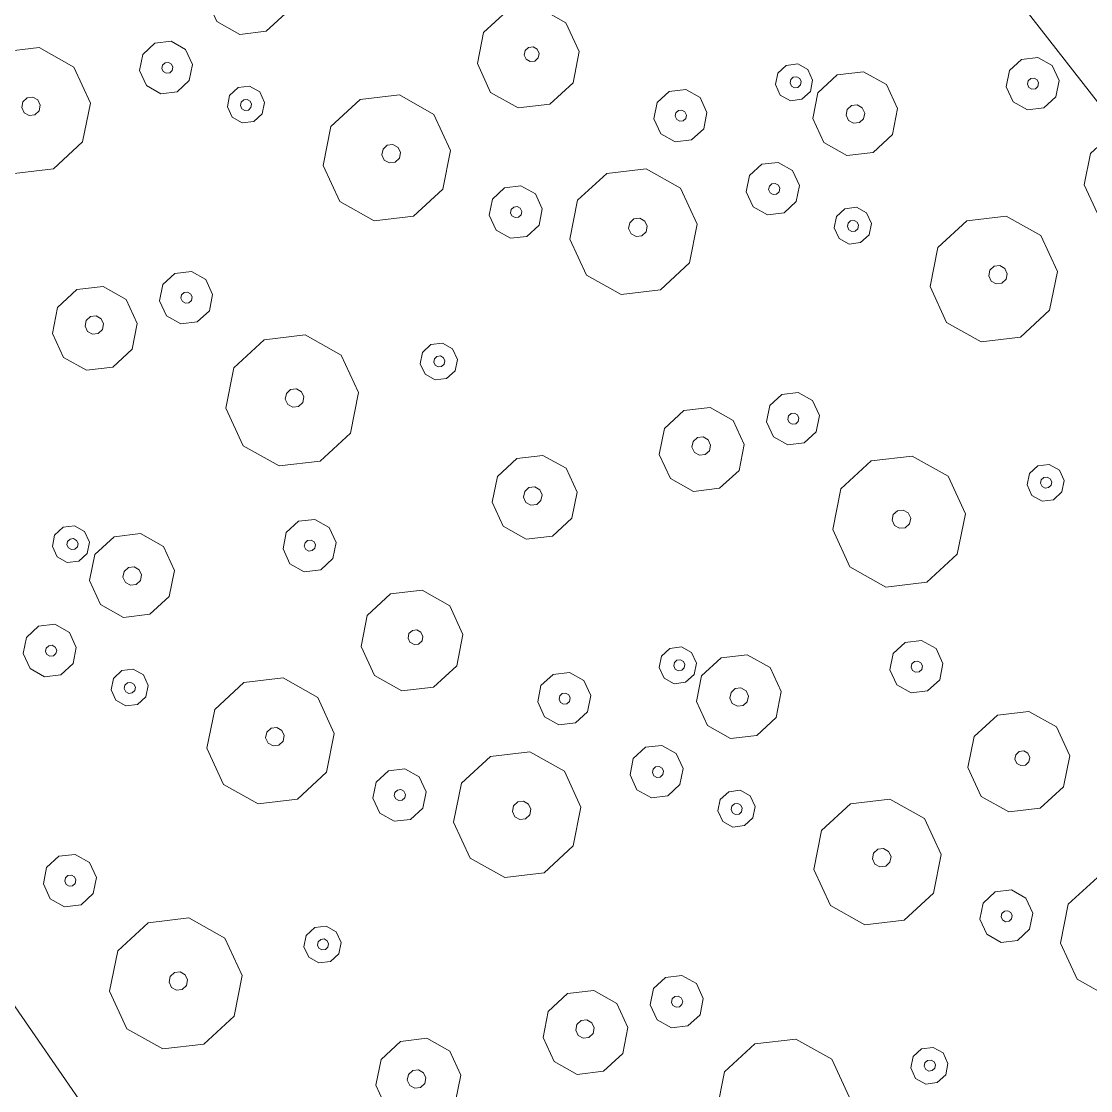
# Model space of a CAD drawing. Header units: metres. Extents: x -2858 to 512, y -1995 to 1252.
# Drawn here: x -931.761 to -928.558, y -883.817 to -880.615 of the extents above; entities that cross this region are included whole.
import ezdxf

# ---------------------------------------------------------------- set-up
doc = ezdxf.new("R2010")
doc.units = ezdxf.units.M
doc.layers.add('Calque commun', color=7, linetype='Continuous')
doc.layers.add('Calque17', color=7, linetype='Continuous')

# ---------------------------------------------------------------- blocks, each defined once
blk = doc.blocks.new('geometrebondepartleger')
at = {"layer": 'Calque17', "color": 1, "linetype": 'Continuous', "lineweight": 9}
blk.add_polyline3d([(125.3707, 36.6528, 79), (126.7254, 44.0992, 79), (125.2346, 35.9078, 79), (126.6129, 43.4526, 79), (128.8778, 56.0285, 79), (130.1727, 63.0986, 79), (132.3901, 75.5687, 79), (133.5351, 81.8153, 79), (135.4191, 92.3058, 79), (136.6745, 99.2914, 79), (138.3695, 108.676, 79), (140.6815, 121.4274, 79), (141.2903, 124.8972, 79)], dxfattribs=at)
blk = doc.blocks.new('pattern')
at = {"layer": 'Calque commun', "color": 54, "linetype": 'Continuous', "lineweight": 9}
for p, q in [((69.7727, 97.3013), (69.7985, 97.1855)), ((69.7985, 97.1855), (69.7513, 97.0766)), ((69.7513, 97.0766), (69.6491, 97.0163)), ((70.2309, 97.0341), (70.2447, 97.0658)), ((70.2447, 97.0658), (70.2745, 97.0834)), ((70.2745, 97.0834), (70.3089, 97.0801)), ((70.3089, 97.0801), (70.3349, 97.0572)), ((70.3349, 97.0572), (70.3424, 97.0234)), ((69.6491, 97.0163), (69.531, 97.0275)), ((70.2384, 97.0003), (70.2309, 97.0341)), ((70.2687, 97.0312), (70.2728, 97.0407)), ((70.2709, 97.0211), (70.2687, 97.0312)), ((70.2728, 97.0407), (70.2817, 97.046)), ((70.2817, 97.046), (70.2921, 97.045)), ((70.2921, 97.045), (70.2999, 97.0382)), ((70.3021, 97.028), (70.298, 97.0185)), ((70.2999, 97.0382), (70.3021, 97.028)), ((70.3424, 97.0234), (70.3286, 96.9917)), ((70.2644, 96.9774), (70.2384, 97.0003)), ((70.2787, 97.0142), (70.2709, 97.0211)), ((70.2891, 97.0132), (70.2787, 97.0142)), ((70.298, 97.0185), (70.2891, 97.0132)), ((70.3286, 96.9917), (70.2988, 96.9741)), ((69.7393, 96.9548), (69.7819, 96.9799)), ((69.7819, 96.9799), (69.8311, 96.9752)), ((69.8311, 96.9752), (69.8681, 96.9425)), ((70.2988, 96.9741), (70.2644, 96.9774)), ((69.7196, 96.9094), (69.7393, 96.9548)), ((69.8681, 96.9425), (69.8789, 96.8942)), ((69.7304, 96.8611), (69.7196, 96.9094)), ((69.7818, 96.9043), (69.7859, 96.9138)), ((69.7841, 96.8941), (69.7818, 96.9043)), ((69.7919, 96.8873), (69.7841, 96.8941)), ((69.7859, 96.9138), (69.7949, 96.9191)), ((69.7949, 96.9191), (69.8052, 96.9181)), ((69.8052, 96.9181), (69.813, 96.9112)), ((69.8153, 96.9011), (69.8111, 96.8916)), ((69.813, 96.9112), (69.8153, 96.9011)), ((69.8789, 96.8942), (69.8592, 96.8489)), ((70.4672, 96.7981), (70.5164, 96.9115)), ((69.8022, 96.8863), (69.7919, 96.8873)), ((69.8111, 96.8916), (69.8022, 96.8863)), ((69.7674, 96.8284), (69.7304, 96.8611)), ((69.8592, 96.8489), (69.8167, 96.8237)), ((69.8167, 96.8237), (69.7674, 96.8284)), ((70.4941, 96.6774), (70.4672, 96.7981)), ((69.3144, 96.7228), (69.3961, 96.771)), ((69.3961, 96.771), (69.4906, 96.762)), ((69.4906, 96.762), (69.5618, 96.6992)), ((69.2766, 96.6357), (69.3144, 96.7228)), ((69.5618, 96.6992), (69.5824, 96.6065)), ((69.7919, 96.6328), (69.8941, 96.6932)), ((69.8941, 96.6932), (70.0122, 96.6819)), ((70.0122, 96.6819), (70.1012, 96.6034)), ((70.5867, 96.5956), (70.4941, 96.6774)), ((69.3983, 96.637), (69.4102, 96.644)), ((69.4102, 96.644), (69.424, 96.6427)), ((69.424, 96.6427), (69.4344, 96.6336)), ((70.8162, 96.6467), (70.7098, 96.5839)), ((69.2972, 96.543), (69.2766, 96.6357)), ((69.3928, 96.6243), (69.3983, 96.637)), ((69.3958, 96.6108), (69.3928, 96.6243)), ((69.4062, 96.6016), (69.3958, 96.6108)), ((69.4319, 96.6074), (69.42, 96.6003)), ((69.4374, 96.6201), (69.4319, 96.6074)), ((69.4344, 96.6336), (69.4374, 96.6201)), ((69.5824, 96.6065), (69.5446, 96.5194)), ((69.7447, 96.524), (69.7919, 96.6328)), ((69.42, 96.6003), (69.4062, 96.6016)), ((70.1012, 96.6034), (70.127, 96.4875)), ((70.7098, 96.5839), (70.5867, 96.5956)), ((69.3684, 96.4802), (69.2972, 96.543)), ((69.5446, 96.5194), (69.4629, 96.4712)), ((69.7705, 96.4081), (69.7447, 96.524)), ((69.89, 96.5098), (69.8969, 96.5256)), ((69.8937, 96.4929), (69.89, 96.5098)), ((69.8969, 96.5256), (69.9118, 96.5344)), ((69.9118, 96.5344), (69.929, 96.5328)), ((69.929, 96.5328), (69.942, 96.5213)), ((69.942, 96.5213), (69.9457, 96.5044)), ((69.4629, 96.4712), (69.3684, 96.4802)), ((69.9067, 96.4814), (69.8937, 96.4929)), ((69.9239, 96.4798), (69.9067, 96.4814)), ((69.9388, 96.4886), (69.9239, 96.4798)), ((69.9457, 96.5044), (69.9388, 96.4886)), ((70.127, 96.4875), (70.0798, 96.3787)), ((70.5888, 96.3899), (70.6313, 96.4151)), ((70.6313, 96.4151), (70.6806, 96.4104)), ((69.8594, 96.3296), (69.7705, 96.4081)), ((70.5691, 96.3446), (70.5888, 96.3899)), ((70.6806, 96.4104), (70.7176, 96.3776)), ((70.0798, 96.3787), (69.9776, 96.3184)), ((70.6354, 96.349), (70.6444, 96.3542)), ((70.6444, 96.3542), (70.6547, 96.3532)), ((70.6547, 96.3532), (70.6625, 96.3464)), ((70.7176, 96.3776), (70.7284, 96.3294)), ((69.9776, 96.3184), (69.8594, 96.3296)), ((70.5798, 96.2963), (70.5691, 96.3446)), ((70.6313, 96.3394), (70.6354, 96.349)), ((70.6336, 96.3293), (70.6313, 96.3394)), ((70.6413, 96.3224), (70.6336, 96.3293)), ((70.6517, 96.3214), (70.6413, 96.3224)), ((70.6606, 96.3267), (70.6517, 96.3214)), ((70.6647, 96.3362), (70.6606, 96.3267)), ((70.6625, 96.3464), (70.6647, 96.3362)), ((70.7284, 96.3294), (70.7087, 96.284)), ((70.8038, 96.2796), (70.8719, 96.3198)), ((70.8719, 96.3198), (70.9507, 96.3123)), ((70.6169, 96.2636), (70.5798, 96.2963)), ((70.9507, 96.3123), (71.01, 96.2599)), ((69.3426, 96.2101), (69.3622, 96.2555)), ((69.3622, 96.2555), (69.4048, 96.2806)), ((69.4048, 96.2806), (69.454, 96.2759)), ((69.454, 96.2759), (69.4911, 96.2432)), ((70.6661, 96.2589), (70.6169, 96.2636)), ((70.7087, 96.284), (70.6661, 96.2589)), ((70.7724, 96.207), (70.8038, 96.2796)), ((71.01, 96.2599), (71.0272, 96.1827)), ((69.4911, 96.2432), (69.5018, 96.1949)), ((69.3533, 96.1618), (69.3426, 96.2101)), ((69.4048, 96.205), (69.4089, 96.2145)), ((69.407, 96.1948), (69.4048, 96.205)), ((69.4148, 96.188), (69.407, 96.1948)), ((69.4089, 96.2145), (69.4178, 96.2198)), ((69.4178, 96.2198), (69.4282, 96.2188)), ((69.4341, 96.1923), (69.4251, 96.187)), ((69.4282, 96.2188), (69.436, 96.2119)), ((69.4382, 96.2018), (69.4341, 96.1923)), ((69.436, 96.2119), (69.4382, 96.2018)), ((69.5018, 96.1949), (69.4822, 96.1496)), ((70.7896, 96.1298), (70.7724, 96.207)), ((70.8653, 96.1896), (70.8722, 96.2055)), ((70.8691, 96.1727), (70.8653, 96.1896)), ((70.8722, 96.2055), (70.8871, 96.2143)), ((70.8871, 96.2143), (70.9044, 96.2126)), ((70.9044, 96.2126), (70.9173, 96.2012)), ((70.9173, 96.2012), (70.9211, 96.1843)), ((68.6977, 96.1289), (68.7115, 96.1606)), ((68.7115, 96.1606), (68.7413, 96.1782)), ((68.7413, 96.1782), (68.7758, 96.1749)), ((68.7758, 96.1749), (68.8017, 96.152)), ((69.3904, 96.1291), (69.3533, 96.1618)), ((69.4251, 96.187), (69.4148, 96.188)), ((70.8821, 96.1613), (70.8691, 96.1727)), ((70.8993, 96.1596), (70.8821, 96.1613)), ((70.9142, 96.1684), (70.8993, 96.1596)), ((70.9211, 96.1843), (70.9142, 96.1684)), ((71.0272, 96.1827), (70.9957, 96.1101)), ((68.7053, 96.0951), (68.6977, 96.1289)), ((68.7355, 96.126), (68.7396, 96.1356)), ((68.7378, 96.1159), (68.7355, 96.126)), ((68.7396, 96.1356), (68.7486, 96.1408)), ((68.7486, 96.1408), (68.7589, 96.1398)), ((68.7589, 96.1398), (68.7667, 96.133)), ((68.7667, 96.133), (68.7689, 96.1228)), ((68.8017, 96.152), (68.8092, 96.1182)), ((69.4396, 96.1244), (69.3904, 96.1291)), ((69.4822, 96.1496), (69.4396, 96.1244)), ((70.0566, 96.1219), (70.0864, 96.1395)), ((70.0864, 96.1395), (70.1208, 96.1362)), ((70.1208, 96.1362), (70.1468, 96.1133)), ((70.8489, 96.0774), (70.7896, 96.1298)), ((68.7312, 96.0722), (68.7053, 96.0951)), ((68.7455, 96.109), (68.7378, 96.1159)), ((68.7559, 96.108), (68.7455, 96.109)), ((68.7648, 96.1133), (68.7559, 96.108)), ((68.7689, 96.1228), (68.7648, 96.1133)), ((68.8092, 96.1182), (68.7955, 96.0865)), ((70.0428, 96.0901), (70.0566, 96.1219)), ((70.0822, 96.0874), (70.0864, 96.0969)), ((70.0864, 96.0969), (70.0953, 96.1022)), ((70.0953, 96.1022), (70.1056, 96.1012)), ((70.1056, 96.1012), (70.1134, 96.0943)), ((70.1134, 96.0943), (70.1157, 96.0842)), ((70.1468, 96.1133), (70.1543, 96.0795)), ((70.9957, 96.1101), (70.9276, 96.0699)), ((68.7656, 96.0689), (68.7312, 96.0722)), ((68.7955, 96.0865), (68.7656, 96.0689)), ((68.9832, 96.0063), (69.0896, 96.0691)), ((69.0896, 96.0691), (69.2127, 96.0574)), ((70.0503, 96.0564), (70.0428, 96.0901)), ((70.0845, 96.0773), (70.0822, 96.0874)), ((70.0923, 96.0704), (70.0845, 96.0773)), ((70.1026, 96.0694), (70.0923, 96.0704)), ((70.1115, 96.0747), (70.1026, 96.0694)), ((70.1157, 96.0842), (70.1115, 96.0747)), ((70.1543, 96.0795), (70.1405, 96.0478)), ((70.9276, 96.0699), (70.8489, 96.0774)), ((69.2127, 96.0574), (69.3054, 95.9756)), ((70.0763, 96.0335), (70.0503, 96.0564)), ((70.1107, 96.0302), (70.0763, 96.0335)), ((70.1405, 96.0478), (70.1107, 96.0302)), ((71.2444, 96.002), (71.3125, 96.0422)), ((68.934, 95.8929), (68.9832, 96.0063)), ((71.2129, 95.9294), (71.2444, 96.002)), ((69.3054, 95.9756), (69.3322, 95.8549)), ((69.7478, 95.9509), (69.8159, 95.9911)), ((69.8159, 95.9911), (69.8947, 95.9836)), ((69.8947, 95.9836), (69.954, 95.9312)), ((69.7164, 95.8783), (69.7478, 95.9509)), ((71.3202, 95.9294), (71.3351, 95.9382)), ((71.3351, 95.9382), (71.3524, 95.9366)), ((71.3524, 95.9366), (71.3653, 95.9251)), ((69.1021, 95.893), (69.117, 95.9018)), ((69.117, 95.9018), (69.1343, 95.9002)), ((69.954, 95.9312), (69.9712, 95.854)), ((70.1156, 95.8852), (70.1581, 95.9103)), ((70.1581, 95.9103), (70.2073, 95.9057)), ((70.2073, 95.9057), (70.2444, 95.8729)), ((71.2301, 95.8522), (71.2129, 95.9294)), ((71.3134, 95.9136), (71.3202, 95.9294)), ((71.3171, 95.8967), (71.3134, 95.9136)), ((71.3691, 95.9082), (71.3622, 95.8924)), ((71.3653, 95.9251), (71.3691, 95.9082)), ((71.4678, 95.9051), (71.4363, 95.8325)), ((68.9609, 95.7722), (68.934, 95.8929)), ((69.0952, 95.8771), (69.1021, 95.893)), ((69.099, 95.8603), (69.0952, 95.8771)), ((69.1343, 95.9002), (69.1472, 95.8887)), ((69.151, 95.8718), (69.1441, 95.856)), ((69.1472, 95.8887), (69.151, 95.8718)), ((69.7336, 95.8011), (69.7164, 95.8783)), ((69.8166, 95.8706), (69.8235, 95.8865)), ((69.8204, 95.8537), (69.8166, 95.8706)), ((69.8235, 95.8865), (69.8384, 95.8953)), ((69.8384, 95.8953), (69.8556, 95.8936)), ((69.8556, 95.8936), (69.8686, 95.8822)), ((69.8686, 95.8822), (69.8723, 95.8653)), ((70.0959, 95.8399), (70.1156, 95.8852)), ((70.2444, 95.8729), (70.2552, 95.8247)), ((71.3301, 95.8852), (71.3171, 95.8967)), ((71.3473, 95.8836), (71.3301, 95.8852)), ((71.3622, 95.8924), (71.3473, 95.8836)), ((69.112, 95.8488), (69.099, 95.8603)), ((69.1292, 95.8472), (69.112, 95.8488)), ((69.1441, 95.856), (69.1292, 95.8472)), ((69.3322, 95.8549), (69.2831, 95.7415)), ((69.8333, 95.8422), (69.8204, 95.8537)), ((69.8506, 95.8406), (69.8333, 95.8422)), ((69.8655, 95.8494), (69.8506, 95.8406)), ((69.8723, 95.8653), (69.8655, 95.8494)), ((69.9712, 95.854), (69.9397, 95.7814)), ((70.1066, 95.7916), (70.0959, 95.8399)), ((70.1568, 95.8377), (70.1609, 95.8472)), ((70.159, 95.8275), (70.1568, 95.8377)), ((70.1609, 95.8472), (70.1699, 95.8525)), ((70.1699, 95.8525), (70.1802, 95.8515)), ((70.1802, 95.8515), (70.188, 95.8446)), ((70.188, 95.8446), (70.1902, 95.8345)), ((71.2894, 95.7998), (71.2301, 95.8522)), ((70.1668, 95.8206), (70.159, 95.8275)), ((70.1772, 95.8197), (70.1668, 95.8206)), ((70.1861, 95.8249), (70.1772, 95.8197)), ((70.1902, 95.8345), (70.1861, 95.8249)), ((70.2552, 95.8247), (70.2355, 95.7793)), ((71.4363, 95.8325), (71.3682, 95.7923)), ((68.2587, 95.7276), (68.3609, 95.788)), ((68.3609, 95.788), (68.479, 95.7767)), ((68.479, 95.7767), (68.568, 95.6982)), ((69.7929, 95.7487), (69.7336, 95.8011)), ((69.9397, 95.7814), (69.8716, 95.7412)), ((70.1437, 95.7589), (70.1066, 95.7916)), ((70.2355, 95.7793), (70.1929, 95.7542)), ((70.4059, 95.7344), (70.5081, 95.7947)), ((70.5081, 95.7947), (70.6263, 95.7835)), ((70.6263, 95.7835), (70.7152, 95.705)), ((71.3682, 95.7923), (71.2894, 95.7998)), ((69.0536, 95.6904), (68.9609, 95.7722)), ((69.2831, 95.7415), (69.1766, 95.6787)), ((69.8716, 95.7412), (69.7929, 95.7487)), ((70.1929, 95.7542), (70.1437, 95.7589)), ((68.2115, 95.6188), (68.2587, 95.7276)), ((69.8542, 95.7044), (69.884, 95.722)), ((69.884, 95.722), (69.9184, 95.7187)), ((69.9184, 95.7187), (69.9444, 95.6958)), ((70.3587, 95.6255), (70.4059, 95.7344)), ((68.0492, 95.7013), (68.0115, 95.6143)), ((68.568, 95.6982), (68.5938, 95.5824)), ((69.1766, 95.6787), (69.0536, 95.6904)), ((69.8404, 95.6726), (69.8542, 95.7044)), ((69.876, 95.6722), (69.8802, 95.6818)), ((69.8802, 95.6818), (69.8891, 95.687)), ((69.8891, 95.687), (69.8994, 95.6861)), ((69.8994, 95.6861), (69.9072, 95.6792)), ((69.9072, 95.6792), (69.9095, 95.6691)), ((69.9444, 95.6958), (69.9519, 95.662)), ((70.7152, 95.705), (70.741, 95.5891)), ((69.8479, 95.6388), (69.8404, 95.6726)), ((69.8783, 95.6621), (69.876, 95.6722)), ((69.8861, 95.6552), (69.8783, 95.6621)), ((69.8964, 95.6543), (69.8861, 95.6552)), ((69.9054, 95.6595), (69.8964, 95.6543)), ((69.9095, 95.6691), (69.9054, 95.6595)), ((69.9519, 95.662), (69.9381, 95.6302)), ((68.0115, 95.6143), (67.9297, 95.566)), ((68.2373, 95.5029), (68.2115, 95.6188)), ((68.3568, 95.6046), (68.3637, 95.6204)), ((68.3637, 95.6204), (68.3786, 95.6292)), ((68.3786, 95.6292), (68.3958, 95.6276)), ((68.3958, 95.6276), (68.4088, 95.6161)), ((68.4088, 95.6161), (68.4125, 95.5992)), ((69.8739, 95.6159), (69.8479, 95.6388)), ((69.9083, 95.6126), (69.8739, 95.6159)), ((69.9381, 95.6302), (69.9083, 95.6126)), ((70.3845, 95.5097), (70.3587, 95.6255)), ((70.504, 95.6113), (70.5109, 95.6272)), ((70.5109, 95.6272), (70.5258, 95.636)), ((70.5258, 95.636), (70.543, 95.6344)), ((70.543, 95.6344), (70.556, 95.6229)), ((70.556, 95.6229), (70.5598, 95.606)), ((68.3606, 95.5877), (68.3568, 95.6046)), ((68.3735, 95.5762), (68.3606, 95.5877)), ((68.4057, 95.5834), (68.3908, 95.5746)), ((68.4125, 95.5992), (68.4057, 95.5834)), ((68.5938, 95.5824), (68.5466, 95.4735)), ((70.5078, 95.5944), (70.504, 95.6113)), ((70.5207, 95.583), (70.5078, 95.5944)), ((70.538, 95.5814), (70.5207, 95.583)), ((70.5529, 95.5901), (70.538, 95.5814)), ((70.5598, 95.606), (70.5529, 95.5901)), ((70.741, 95.5891), (70.6938, 95.4803)), ((67.9297, 95.566), (67.8352, 95.575)), ((68.3908, 95.5746), (68.3735, 95.5762)), ((70.1375, 95.5334), (70.1801, 95.5585)), ((70.1801, 95.5585), (70.2293, 95.5538)), ((70.2293, 95.5538), (70.2663, 95.5211)), ((70.1178, 95.488), (70.1375, 95.5334)), ((70.2663, 95.5211), (70.2771, 95.4728)), ((68.3263, 95.4244), (68.2373, 95.5029)), ((69.0359, 95.4394), (69.0556, 95.4847)), ((69.0556, 95.4847), (69.0982, 95.5099)), ((69.0982, 95.5099), (69.1474, 95.5052)), ((69.1474, 95.5052), (69.1845, 95.4724)), ((70.1286, 95.4397), (70.1178, 95.488)), ((70.18, 95.4829), (70.1841, 95.4924)), ((70.1841, 95.4924), (70.1931, 95.4977)), ((70.1931, 95.4977), (70.2034, 95.4967)), ((70.2034, 95.4967), (70.2112, 95.4898)), ((70.2112, 95.4898), (70.2135, 95.4797)), ((70.4735, 95.4312), (70.3845, 95.5097)), ((71.1872, 95.4695), (71.217, 95.4871)), ((71.217, 95.4871), (71.2514, 95.4838)), ((68.5466, 95.4735), (68.4444, 95.4132)), ((69.1845, 95.4724), (69.1952, 95.4242)), ((70.1823, 95.4727), (70.18, 95.4829)), ((70.19, 95.4659), (70.1823, 95.4727)), ((70.2004, 95.4649), (70.19, 95.4659)), ((70.2093, 95.4702), (70.2004, 95.4649)), ((70.2135, 95.4797), (70.2093, 95.4702)), ((70.2771, 95.4728), (70.2574, 95.4275)), ((70.6938, 95.4803), (70.5916, 95.4199)), ((71.1734, 95.4377), (71.1872, 95.4695)), ((71.2514, 95.4838), (71.2774, 95.4609)), ((71.2774, 95.4609), (71.2849, 95.4271)), ((68.4444, 95.4132), (68.3263, 95.4244)), ((69.0467, 95.3911), (69.0359, 95.4394)), ((69.0981, 95.4342), (69.1022, 95.4438)), ((69.1004, 95.4241), (69.0981, 95.4342)), ((69.1082, 95.4172), (69.1004, 95.4241)), ((69.1022, 95.4438), (69.1112, 95.449)), ((69.1112, 95.449), (69.1215, 95.4481)), ((69.1274, 95.4215), (69.1185, 95.4162)), ((69.1215, 95.4481), (69.1293, 95.4412)), ((69.1316, 95.431), (69.1274, 95.4215)), ((69.1293, 95.4412), (69.1316, 95.431)), ((69.1952, 95.4242), (69.1755, 95.3788)), ((70.1656, 95.407), (70.1286, 95.4397)), ((70.2574, 95.4275), (70.2148, 95.4023)), ((70.5916, 95.4199), (70.4735, 95.4312)), ((71.1809, 95.4039), (71.1734, 95.4377)), ((71.2112, 95.4349), (71.2153, 95.4444)), ((71.2134, 95.4247), (71.2112, 95.4349)), ((71.2212, 95.4179), (71.2134, 95.4247)), ((71.2153, 95.4444), (71.2242, 95.4497)), ((71.2242, 95.4497), (71.2346, 95.4487)), ((71.2405, 95.4221), (71.2316, 95.4169)), ((71.2346, 95.4487), (71.2424, 95.4418)), ((71.2446, 95.4317), (71.2405, 95.4221)), ((71.2424, 95.4418), (71.2446, 95.4317)), ((71.2849, 95.4271), (71.2711, 95.3953)), ((69.0837, 95.3584), (69.0467, 95.3911)), ((69.1185, 95.4162), (69.1082, 95.4172)), ((69.2706, 95.3744), (69.3388, 95.4146)), ((69.3388, 95.4146), (69.4175, 95.4071)), ((69.4175, 95.4071), (69.4768, 95.3547)), ((70.2148, 95.4023), (70.1656, 95.407)), ((71.2069, 95.381), (71.1809, 95.4039)), ((71.2316, 95.4169), (71.2212, 95.4179)), ((71.2711, 95.3953), (71.2413, 95.3777)), ((67.8291, 95.3503), (67.8716, 95.3754)), ((67.8716, 95.3754), (67.9209, 95.3707)), ((67.9209, 95.3707), (67.9579, 95.338)), ((69.133, 95.3537), (69.0837, 95.3584)), ((69.1755, 95.3788), (69.133, 95.3537)), ((69.2392, 95.3018), (69.2706, 95.3744)), ((70.6621, 95.313), (70.6818, 95.3584)), ((70.6818, 95.3584), (70.7244, 95.3835)), ((70.7244, 95.3835), (70.7736, 95.3788)), ((70.7736, 95.3788), (70.8107, 95.3461)), ((71.2413, 95.3777), (71.2069, 95.381)), ((71.4589, 95.3151), (71.5653, 95.378)), ((71.5653, 95.378), (71.6884, 95.3662)), ((71.6884, 95.3662), (71.781, 95.2844)), ((67.8094, 95.3049), (67.8291, 95.3503)), ((67.9579, 95.338), (67.9687, 95.2897)), ((69.4768, 95.3547), (69.494, 95.2775)), ((70.8107, 95.3461), (70.8214, 95.2979)), ((67.8201, 95.2567), (67.8094, 95.3049)), ((67.8716, 95.2998), (67.8757, 95.3093)), ((67.8738, 95.2896), (67.8716, 95.2998)), ((67.8757, 95.3093), (67.8847, 95.3146)), ((67.8847, 95.3146), (67.895, 95.3136)), ((67.895, 95.3136), (67.9028, 95.3067)), ((67.905, 95.2966), (67.9009, 95.2871)), ((67.9028, 95.3067), (67.905, 95.2966)), ((69.2564, 95.2246), (69.2392, 95.3018)), ((69.3322, 95.2844), (69.3391, 95.3003)), ((69.3391, 95.3003), (69.354, 95.3091)), ((69.354, 95.3091), (69.3712, 95.3074)), ((69.3712, 95.3074), (69.3842, 95.296)), ((69.3842, 95.296), (69.3879, 95.2791)), ((70.6729, 95.2648), (70.6621, 95.313)), ((70.7243, 95.3079), (70.7284, 95.3174)), ((70.7266, 95.2978), (70.7243, 95.3079)), ((70.7344, 95.2909), (70.7266, 95.2978)), ((70.7284, 95.3174), (70.7374, 95.3227)), ((70.7374, 95.3227), (70.7477, 95.3217)), ((70.7536, 95.2952), (70.7447, 95.2899)), ((70.7477, 95.3217), (70.7555, 95.3149)), ((70.7578, 95.3047), (70.7536, 95.2952)), ((70.7555, 95.3149), (70.7578, 95.3047)), ((70.8214, 95.2979), (70.8017, 95.2525)), ((71.4097, 95.2017), (71.4589, 95.3151)), ((67.8816, 95.2828), (67.8738, 95.2896)), ((67.892, 95.2818), (67.8816, 95.2828)), ((67.9009, 95.2871), (67.892, 95.2818)), ((67.9687, 95.2897), (67.949, 95.2444)), ((69.3359, 95.2675), (69.3322, 95.2844)), ((69.3489, 95.2561), (69.3359, 95.2675)), ((69.381, 95.2632), (69.3661, 95.2544)), ((69.3879, 95.2791), (69.381, 95.2632)), ((69.494, 95.2775), (69.4626, 95.2049)), ((70.7099, 95.2321), (70.6729, 95.2648)), ((70.7447, 95.2899), (70.7344, 95.2909)), ((71.781, 95.2844), (71.8079, 95.1638)), ((67.8572, 95.2239), (67.8201, 95.2567)), ((67.949, 95.2444), (67.9064, 95.2192)), ((68.5234, 95.2167), (68.5532, 95.2343)), ((68.5532, 95.2343), (68.5876, 95.231)), ((68.5876, 95.231), (68.6136, 95.2081)), ((69.3661, 95.2544), (69.3489, 95.2561)), ((70.7592, 95.2274), (70.7099, 95.2321)), ((70.8017, 95.2525), (70.7592, 95.2274)), ((67.9064, 95.2192), (67.8572, 95.2239)), ((68.5096, 95.185), (68.5234, 95.2167)), ((68.5532, 95.1917), (68.5621, 95.197)), ((68.5621, 95.197), (68.5725, 95.196)), ((68.6136, 95.2081), (68.6211, 95.1743)), ((69.3157, 95.1722), (69.2564, 95.2246)), ((69.4626, 95.2049), (69.3944, 95.1647)), ((71.4366, 95.0811), (71.4097, 95.2017)), ((71.5709, 95.186), (71.5778, 95.2019)), ((71.5778, 95.2019), (71.5927, 95.2107)), ((71.5927, 95.2107), (71.6099, 95.209)), ((71.6099, 95.209), (71.6229, 95.1976)), ((71.6229, 95.1976), (71.6267, 95.1807)), ((68.5171, 95.1512), (68.5096, 95.185)), ((68.5491, 95.1822), (68.5532, 95.1917)), ((68.5513, 95.1721), (68.5491, 95.1822)), ((68.5591, 95.1652), (68.5513, 95.1721)), ((68.5694, 95.1642), (68.5591, 95.1652)), ((68.5784, 95.1695), (68.5694, 95.1642)), ((68.5725, 95.196), (68.5802, 95.1891)), ((68.5825, 95.179), (68.5784, 95.1695)), ((68.5802, 95.1891), (68.5825, 95.179)), ((68.6211, 95.1743), (68.6073, 95.1426)), ((69.3944, 95.1647), (69.3157, 95.1722)), ((70.2569, 95.1264), (70.3386, 95.1747)), ((70.3386, 95.1747), (70.4331, 95.1657)), ((70.4331, 95.1657), (70.5043, 95.1028)), ((71.5747, 95.1691), (71.5709, 95.186)), ((71.5877, 95.1576), (71.5747, 95.1691)), ((71.6198, 95.1648), (71.6049, 95.156)), ((71.6267, 95.1807), (71.6198, 95.1648)), ((68.5431, 95.1283), (68.5171, 95.1512)), ((68.6073, 95.1426), (68.5775, 95.125)), ((69.7112, 95.0968), (69.7793, 95.137)), ((69.7793, 95.137), (69.8581, 95.1295)), ((71.6049, 95.156), (71.5877, 95.1576)), ((71.8079, 95.1638), (71.7587, 95.0504)), ((68.5775, 95.125), (68.5431, 95.1283)), ((69.8581, 95.1295), (69.9174, 95.0771)), ((70.2191, 95.0393), (70.2569, 95.1264)), ((70.5043, 95.1028), (70.5249, 95.0102)), ((68.2147, 95.0457), (68.2828, 95.0859)), ((68.2828, 95.0859), (68.3615, 95.0784)), ((68.3615, 95.0784), (68.4208, 95.026)), ((69.6798, 95.0242), (69.7112, 95.0968)), ((69.9174, 95.0771), (69.9346, 94.9999)), ((70.7344, 95.0365), (70.8366, 95.0968)), ((70.8366, 95.0968), (70.9547, 95.0855)), ((70.9547, 95.0855), (71.0437, 95.007)), ((71.5292, 94.9993), (71.4366, 95.0811)), ((68.1832, 94.9731), (68.2147, 95.0457)), ((70.2397, 94.9467), (70.2191, 95.0393)), ((70.3353, 95.0279), (70.3408, 95.0406)), ((70.3408, 95.0406), (70.3527, 95.0477)), ((70.3527, 95.0477), (70.3665, 95.0464)), ((70.3665, 95.0464), (70.3769, 95.0372)), ((70.3769, 95.0372), (70.3799, 95.0237)), ((70.6872, 94.9276), (70.7344, 95.0365)), ((71.7587, 95.0504), (71.6523, 94.9875)), ((68.4208, 95.026), (68.438, 94.9488)), ((68.5824, 94.98), (68.6249, 95.0052)), ((68.6249, 95.0052), (68.6742, 95.0005)), ((69.697, 94.947), (69.6798, 95.0242)), ((69.7802, 95.0084), (69.7871, 95.0242)), ((69.7839, 94.9915), (69.7802, 95.0084)), ((69.7871, 95.0242), (69.802, 95.033)), ((69.802, 95.033), (69.8192, 95.0314)), ((69.8192, 95.0314), (69.8322, 95.0199)), ((69.8322, 95.0199), (69.8359, 95.003)), ((70.3383, 95.0144), (70.3353, 95.0279)), ((70.3487, 95.0053), (70.3383, 95.0144)), ((70.3625, 95.004), (70.3487, 95.0053)), ((70.3744, 95.011), (70.3625, 95.004)), ((70.3799, 95.0237), (70.3744, 95.011)), ((70.5249, 95.0102), (70.4871, 94.9231)), ((71.0437, 95.007), (71.0695, 94.8912)), ((68.2004, 94.8959), (68.1832, 94.9731)), ((68.2834, 94.9654), (68.2903, 94.9813)), ((68.2903, 94.9813), (68.3052, 94.9901)), ((68.3052, 94.9901), (68.3224, 94.9884)), ((68.3224, 94.9884), (68.3354, 94.977)), ((68.3354, 94.977), (68.3392, 94.9601)), ((68.5627, 94.9347), (68.5824, 94.98)), ((68.6742, 95.0005), (68.7112, 94.9677)), ((69.7969, 94.98), (69.7839, 94.9915)), ((69.8141, 94.9784), (69.7969, 94.98)), ((69.829, 94.9872), (69.8141, 94.9784)), ((69.8359, 95.003), (69.829, 94.9872)), ((69.9346, 94.9999), (69.9031, 94.9274)), ((71.6523, 94.9875), (71.5292, 94.9993)), ((68.2872, 94.9485), (68.2834, 94.9654)), ((68.3001, 94.937), (68.2872, 94.9485)), ((68.3323, 94.9442), (68.3174, 94.9354)), ((68.3392, 94.9601), (68.3323, 94.9442)), ((68.438, 94.9488), (68.4066, 94.8762)), ((68.6236, 94.9325), (68.6277, 94.942)), ((68.6277, 94.942), (68.6367, 94.9473)), ((68.6367, 94.9473), (68.647, 94.9463)), ((68.647, 94.9463), (68.6548, 94.9394)), ((68.7112, 94.9677), (68.722, 94.9195)), ((69.7563, 94.8946), (69.697, 94.947)), ((70.3109, 94.8838), (70.2397, 94.9467)), ((68.3174, 94.9354), (68.3001, 94.937)), ((68.5735, 94.8864), (68.5627, 94.9347)), ((68.6259, 94.9223), (68.6236, 94.9325)), ((68.6337, 94.9155), (68.6259, 94.9223)), ((68.644, 94.9145), (68.6337, 94.9155)), ((68.6529, 94.9197), (68.644, 94.9145)), ((68.6571, 94.9293), (68.6529, 94.9197)), ((68.6548, 94.9394), (68.6571, 94.9293)), ((68.722, 94.9195), (68.7023, 94.8741)), ((69.9031, 94.9274), (69.835, 94.8871)), ((70.4871, 94.9231), (70.4054, 94.8748)), ((70.713, 94.8118), (70.6872, 94.9276)), ((70.8325, 94.9134), (70.8394, 94.9293)), ((70.8362, 94.8965), (70.8325, 94.9134)), ((70.8394, 94.9293), (70.8543, 94.9381)), ((70.8543, 94.9381), (70.8715, 94.9364)), ((70.8715, 94.9364), (70.8845, 94.925)), ((70.8882, 94.9081), (70.8813, 94.8922)), ((70.8845, 94.925), (70.8882, 94.9081)), ((68.2597, 94.8435), (68.2004, 94.8959)), ((68.4066, 94.8762), (68.3384, 94.836)), ((68.6105, 94.8537), (68.5735, 94.8864)), ((68.8728, 94.8292), (68.9749, 94.8895)), ((68.9749, 94.8895), (69.0931, 94.8783)), ((69.0931, 94.8783), (69.182, 94.7998)), ((69.835, 94.8871), (69.7563, 94.8946)), ((70.4054, 94.8748), (70.3109, 94.8838)), ((70.8492, 94.8851), (70.8362, 94.8965)), ((70.8664, 94.8834), (70.8492, 94.8851)), ((70.8813, 94.8922), (70.8664, 94.8834)), ((71.0695, 94.8912), (71.0222, 94.7823)), ((68.6597, 94.849), (68.6105, 94.8537)), ((68.7023, 94.8741), (68.6597, 94.849)), ((68.3384, 94.836), (68.2597, 94.8435)), ((68.321, 94.7992), (68.3508, 94.8168)), ((68.3508, 94.8168), (68.3852, 94.8135)), ((68.3852, 94.8135), (68.4112, 94.7906)), ((68.8256, 94.7204), (68.8728, 94.8292)), ((71.5313, 94.7936), (71.5738, 94.8187)), ((71.5738, 94.8187), (71.6231, 94.814)), ((71.6231, 94.814), (71.6601, 94.7813)), ((68.3072, 94.7674), (68.321, 94.7992)), ((68.347, 94.7766), (68.3559, 94.7819)), ((68.3559, 94.7819), (68.3663, 94.7809)), ((68.3663, 94.7809), (68.3741, 94.774)), ((68.4112, 94.7906), (68.4187, 94.7568)), ((69.182, 94.7998), (69.2078, 94.6839)), ((70.8019, 94.7332), (70.713, 94.8118)), ((71.0222, 94.7823), (70.9201, 94.722)), ((71.5116, 94.7482), (71.5313, 94.7936)), ((71.6601, 94.7813), (71.6709, 94.733)), ((68.3147, 94.7336), (68.3072, 94.7674)), ((68.3429, 94.7671), (68.347, 94.7766)), ((68.3451, 94.7569), (68.3429, 94.7671)), ((68.3529, 94.75), (68.3451, 94.7569)), ((68.3632, 94.7491), (68.3529, 94.75)), ((68.3722, 94.7543), (68.3632, 94.7491)), ((68.3763, 94.7639), (68.3722, 94.7543)), ((68.3741, 94.774), (68.3763, 94.7639)), ((68.4187, 94.7568), (68.4049, 94.725)), ((71.5223, 94.6999), (71.5116, 94.7482)), ((71.5738, 94.7431), (71.5779, 94.7526)), ((71.5779, 94.7526), (71.5869, 94.7579)), ((71.5869, 94.7579), (71.5972, 94.7569)), ((71.5972, 94.7569), (71.605, 94.75)), ((71.605, 94.75), (71.6072, 94.7399)), ((68.3407, 94.7107), (68.3147, 94.7336)), ((68.4049, 94.725), (68.3751, 94.7075)), ((68.8514, 94.6045), (68.8256, 94.7204)), ((68.9708, 94.7061), (68.9777, 94.722)), ((68.9777, 94.722), (68.9926, 94.7308)), ((68.9926, 94.7308), (69.0099, 94.7292)), ((69.0099, 94.7292), (69.0228, 94.7177)), ((69.0228, 94.7177), (69.0266, 94.7008)), ((70.9201, 94.722), (70.8019, 94.7332)), ((71.576, 94.7329), (71.5738, 94.7431)), ((71.5838, 94.7261), (71.576, 94.7329)), ((71.5942, 94.7251), (71.5838, 94.7261)), ((71.6031, 94.7304), (71.5942, 94.7251)), ((71.6072, 94.7399), (71.6031, 94.7304)), ((71.6709, 94.733), (71.6512, 94.6877)), ((68.3751, 94.7075), (68.3407, 94.7107)), ((68.9746, 94.6893), (68.9708, 94.7061)), ((68.9876, 94.6778), (68.9746, 94.6893)), ((69.0197, 94.685), (69.0048, 94.6762)), ((69.0266, 94.7008), (69.0197, 94.685)), ((69.2078, 94.6839), (69.1606, 94.5751)), ((70.3047, 94.6591), (70.3473, 94.6842)), ((70.3473, 94.6842), (70.3965, 94.6796)), ((71.5594, 94.6672), (71.5223, 94.6999)), ((71.6512, 94.6877), (71.6086, 94.6625)), ((68.6043, 94.6282), (68.6469, 94.6533)), ((68.6469, 94.6533), (68.6961, 94.6486)), ((69.0048, 94.6762), (68.9876, 94.6778)), ((70.2851, 94.6137), (70.3047, 94.6591)), ((70.3965, 94.6796), (70.4336, 94.6468)), ((71.6086, 94.6625), (71.5594, 94.6672)), ((68.5846, 94.5828), (68.6043, 94.6282)), ((68.6961, 94.6486), (68.7332, 94.6159)), ((70.3514, 94.6181), (70.3603, 94.6234)), ((70.3603, 94.6234), (70.3707, 94.6224)), ((70.3707, 94.6224), (70.3785, 94.6156)), ((70.4336, 94.6468), (70.4444, 94.5986)), ((68.651, 94.5872), (68.6599, 94.5925)), ((68.6599, 94.5925), (68.6702, 94.5915)), ((68.6702, 94.5915), (68.678, 94.5846)), ((68.7332, 94.6159), (68.7439, 94.5676)), ((68.9403, 94.526), (68.8514, 94.6045)), ((70.2958, 94.5655), (70.2851, 94.6137)), ((70.3473, 94.6086), (70.3514, 94.6181)), ((70.3495, 94.5985), (70.3473, 94.6086)), ((70.3573, 94.5916), (70.3495, 94.5985)), ((70.3676, 94.5906), (70.3573, 94.5916)), ((70.3766, 94.5959), (70.3676, 94.5906)), ((70.3807, 94.6054), (70.3766, 94.5959)), ((70.3785, 94.6156), (70.3807, 94.6054)), ((70.4444, 94.5986), (70.4247, 94.5532)), ((68.5954, 94.5346), (68.5846, 94.5828)), ((68.6468, 94.5777), (68.651, 94.5872)), ((68.6491, 94.5676), (68.6468, 94.5777)), ((68.6569, 94.5607), (68.6491, 94.5676)), ((68.6672, 94.5597), (68.6569, 94.5607)), ((68.6761, 94.565), (68.6672, 94.5597)), ((68.6803, 94.5745), (68.6761, 94.565)), ((68.678, 94.5846), (68.6803, 94.5745)), ((68.7439, 94.5676), (68.7242, 94.5223)), ((69.1606, 94.5751), (69.0584, 94.5147)), ((69.6402, 94.5325), (69.654, 94.5643)), ((69.654, 94.5643), (69.6838, 94.5819)), ((69.6838, 94.5819), (69.7183, 94.5786)), ((69.7183, 94.5786), (69.7442, 94.5557)), ((69.7442, 94.5557), (69.7517, 94.5219)), ((70.3329, 94.5328), (70.2958, 94.5655)), ((68.6325, 94.5018), (68.5954, 94.5346)), ((69.0584, 94.5147), (68.9403, 94.526)), ((69.6478, 94.4987), (69.6402, 94.5325)), ((69.678, 94.5297), (69.6821, 94.5392)), ((69.6803, 94.5195), (69.678, 94.5297)), ((69.6821, 94.5392), (69.6911, 94.5445)), ((69.6911, 94.5445), (69.7014, 94.5435)), ((69.7014, 94.5435), (69.7092, 94.5366)), ((69.7114, 94.5265), (69.7073, 94.517)), ((69.7092, 94.5366), (69.7114, 94.5265)), ((70.3821, 94.5281), (70.3329, 94.5328)), ((70.4247, 94.5532), (70.3821, 94.5281)), ((70.9853, 94.4938), (70.9991, 94.5255)), ((70.9991, 94.5255), (71.0289, 94.5431)), ((71.0289, 94.5431), (71.0633, 94.5398)), ((71.0633, 94.5398), (71.0893, 94.5169)), ((68.6817, 94.4971), (68.6325, 94.5018)), ((68.7242, 94.5223), (68.6817, 94.4971)), ((69.6737, 94.4758), (69.6478, 94.4987)), ((69.688, 94.5127), (69.6803, 94.5195)), ((69.6984, 94.5117), (69.688, 94.5127)), ((69.7073, 94.517), (69.6984, 94.5117)), ((69.7517, 94.5219), (69.738, 94.4901)), ((70.9928, 94.46), (70.9853, 94.4938)), ((71.0247, 94.491), (71.0289, 94.5006)), ((71.0289, 94.5006), (71.0378, 94.5058)), ((71.0378, 94.5058), (71.0481, 94.5049)), ((71.0481, 94.5049), (71.0559, 94.498)), ((71.0559, 94.498), (71.0582, 94.4878)), ((71.0893, 94.5169), (71.0968, 94.4832)), ((69.1486, 94.4532), (69.1912, 94.4783)), ((69.1912, 94.4783), (69.2404, 94.4736)), ((69.2404, 94.4736), (69.2775, 94.4409)), ((69.7081, 94.4725), (69.6737, 94.4758)), ((69.738, 94.4901), (69.7081, 94.4725)), ((69.9257, 94.4099), (70.0321, 94.4728)), ((70.0321, 94.4728), (70.1552, 94.461)), ((70.1552, 94.461), (70.2478, 94.3792)), ((71.0188, 94.4371), (70.9928, 94.46)), ((71.027, 94.4809), (71.0247, 94.491)), ((71.0348, 94.474), (71.027, 94.4809)), ((71.0451, 94.473), (71.0348, 94.474)), ((71.054, 94.4783), (71.0451, 94.473)), ((71.0582, 94.4878), (71.054, 94.4783)), ((71.0968, 94.4832), (71.083, 94.4514)), ((69.129, 94.4078), (69.1486, 94.4532)), ((69.2775, 94.4409), (69.2882, 94.3927)), ((71.0532, 94.4338), (71.0188, 94.4371)), ((71.083, 94.4514), (71.0532, 94.4338)), ((69.1397, 94.3596), (69.129, 94.4078)), ((69.1911, 94.4027), (69.1953, 94.4122)), ((69.1934, 94.3926), (69.1911, 94.4027)), ((69.1953, 94.4122), (69.2042, 94.4175)), ((69.2042, 94.4175), (69.2146, 94.4165)), ((69.2146, 94.4165), (69.2223, 94.4097)), ((69.2246, 94.3995), (69.2205, 94.39)), ((69.2223, 94.4097), (69.2246, 94.3995)), ((69.8765, 94.2965), (69.9257, 94.4099)), ((69.2012, 94.3857), (69.1934, 94.3926)), ((69.2115, 94.3847), (69.2012, 94.3857)), ((69.2205, 94.39), (69.2115, 94.3847)), ((69.2882, 94.3927), (69.2686, 94.3473)), ((70.2478, 94.3792), (70.2747, 94.2586)), ((70.6903, 94.3545), (70.7584, 94.3947)), ((70.7584, 94.3947), (70.8372, 94.3872)), ((70.8372, 94.3872), (70.8965, 94.3348)), ((69.1768, 94.3269), (69.1397, 94.3596)), ((69.2686, 94.3473), (69.226, 94.3222)), ((70.6589, 94.2819), (70.6903, 94.3545)), ((70.8965, 94.3348), (70.9137, 94.2576)), ((69.226, 94.3222), (69.1768, 94.3269)), ((70.0446, 94.2967), (70.0595, 94.3055)), ((70.0595, 94.3055), (70.0768, 94.3038)), ((70.0768, 94.3038), (70.0897, 94.2924)), ((71.0581, 94.2889), (71.1006, 94.314)), ((71.1006, 94.314), (71.1498, 94.3093)), ((71.1498, 94.3093), (71.1869, 94.2766)), ((68.7237, 94.2212), (68.8054, 94.2695)), ((68.8054, 94.2695), (68.8999, 94.2605)), ((69.9034, 94.1759), (69.8765, 94.2965)), ((70.0377, 94.2808), (70.0446, 94.2967)), ((70.0415, 94.2639), (70.0377, 94.2808)), ((70.0935, 94.2755), (70.0866, 94.2596)), ((70.0897, 94.2924), (70.0935, 94.2755)), ((70.6761, 94.2047), (70.6589, 94.2819)), ((70.7591, 94.2742), (70.766, 94.2901)), ((70.7629, 94.2573), (70.7591, 94.2742)), ((70.766, 94.2901), (70.7809, 94.2989)), ((70.7809, 94.2989), (70.7981, 94.2973)), ((70.7981, 94.2973), (70.8111, 94.2858)), ((70.8148, 94.2689), (70.808, 94.253)), ((70.8111, 94.2858), (70.8148, 94.2689)), ((71.0384, 94.2435), (71.0581, 94.2889)), ((71.1869, 94.2766), (71.1977, 94.2283)), ((68.8999, 94.2605), (68.9711, 94.1976)), ((70.0545, 94.2524), (70.0415, 94.2639)), ((70.0717, 94.2508), (70.0545, 94.2524)), ((70.0866, 94.2596), (70.0717, 94.2508)), ((70.2747, 94.2586), (70.2256, 94.1452)), ((70.7758, 94.2459), (70.7629, 94.2573)), ((70.7931, 94.2442), (70.7758, 94.2459)), ((70.808, 94.253), (70.7931, 94.2442)), ((70.9137, 94.2576), (70.8822, 94.1851)), ((71.0491, 94.1952), (71.0384, 94.2435)), ((71.0993, 94.2413), (71.1034, 94.2508)), ((71.1015, 94.2312), (71.0993, 94.2413)), ((71.1034, 94.2508), (71.1124, 94.2561)), ((71.1124, 94.2561), (71.1227, 94.2551)), ((71.1227, 94.2551), (71.1305, 94.2482)), ((71.1327, 94.2381), (71.1286, 94.2286)), ((71.1305, 94.2482), (71.1327, 94.2381)), ((68.6859, 94.1341), (68.7237, 94.2212)), ((70.7354, 94.1523), (70.6761, 94.2047)), ((71.1093, 94.2243), (71.1015, 94.2312)), ((71.1197, 94.2233), (71.1093, 94.2243)), ((71.1286, 94.2286), (71.1197, 94.2233)), ((71.1977, 94.2283), (71.178, 94.183)), ((68.9711, 94.1976), (68.9917, 94.105)), ((69.2012, 94.1313), (69.3034, 94.1916)), ((69.3034, 94.1916), (69.4215, 94.1804)), ((69.4215, 94.1804), (69.5105, 94.1018)), ((69.9961, 94.0941), (69.9034, 94.1759)), ((70.8822, 94.1851), (70.8141, 94.1448)), ((71.0862, 94.1625), (71.0491, 94.1952)), ((71.178, 94.183), (71.1354, 94.1578)), ((68.8076, 94.1355), (68.8196, 94.1425)), ((68.8196, 94.1425), (68.8334, 94.1412)), ((68.8334, 94.1412), (68.8437, 94.132)), ((70.2256, 94.1452), (70.1191, 94.0823)), ((70.8141, 94.1448), (70.7354, 94.1523)), ((71.1354, 94.1578), (71.0862, 94.1625)), ((68.7066, 94.0415), (68.6859, 94.1341)), ((68.8021, 94.1228), (68.8076, 94.1355)), ((68.8052, 94.1092), (68.8021, 94.1228)), ((68.8155, 94.1001), (68.8052, 94.1092)), ((68.8467, 94.1185), (68.8412, 94.1058)), ((68.8437, 94.132), (68.8467, 94.1185)), ((69.154, 94.0224), (69.2012, 94.1313)), ((70.7829, 94.0763), (70.7967, 94.108)), ((70.7967, 94.108), (70.8265, 94.1256)), ((70.8265, 94.1256), (70.8609, 94.1223)), ((70.8609, 94.1223), (70.8869, 94.0994)), ((68.8293, 94.0988), (68.8155, 94.1001)), ((68.8412, 94.1058), (68.8293, 94.0988)), ((68.9917, 94.105), (68.954, 94.0179)), ((69.5105, 94.1018), (69.5363, 93.986)), ((70.1191, 94.0823), (69.9961, 94.0941)), ((70.7904, 94.0425), (70.7829, 94.0763)), ((70.8185, 94.0759), (70.8227, 94.0854)), ((70.8208, 94.0658), (70.8185, 94.0759)), ((70.8227, 94.0854), (70.8316, 94.0907)), ((70.8316, 94.0907), (70.8419, 94.0897)), ((70.8419, 94.0897), (70.8497, 94.0828)), ((70.8497, 94.0828), (70.852, 94.0727)), ((70.8869, 94.0994), (70.8944, 94.0656)), ((70.8286, 94.0589), (70.8208, 94.0658)), ((70.8389, 94.0579), (70.8286, 94.0589)), ((70.8479, 94.0632), (70.8389, 94.0579)), ((70.852, 94.0727), (70.8479, 94.0632)), ((70.8944, 94.0656), (70.8806, 94.0339)), ((68.954, 94.0179), (68.8722, 93.9696)), ((69.1798, 93.9066), (69.154, 94.0224)), ((69.2993, 94.0082), (69.3062, 94.0241)), ((69.3062, 94.0241), (69.3211, 94.0329)), ((69.3211, 94.0329), (69.3383, 94.0312)), ((69.3383, 94.0312), (69.3513, 94.0198)), ((69.3513, 94.0198), (69.355, 94.0029)), ((70.8164, 94.0196), (70.7904, 94.0425)), ((70.8508, 94.0163), (70.8164, 94.0196)), ((70.8806, 94.0339), (70.8508, 94.0163)), ((69.3031, 93.9913), (69.2993, 94.0082)), ((69.316, 93.9799), (69.3031, 93.9913)), ((69.3333, 93.9782), (69.316, 93.9799)), ((69.3482, 93.987), (69.3333, 93.9782)), ((69.355, 94.0029), (69.3482, 93.987)), ((69.5363, 93.986), (69.4891, 93.8771)), ((68.8722, 93.9696), (68.7777, 93.9786)), ((69.2688, 93.828), (69.1798, 93.9066)), ((69.9784, 93.843), (69.9981, 93.8884)), ((69.9981, 93.8884), (70.0407, 93.9135)), ((70.0407, 93.9135), (70.0899, 93.9088)), ((70.0899, 93.9088), (70.127, 93.8761)), ((69.4891, 93.8771), (69.3869, 93.8168)), ((70.0447, 93.8474), (70.0537, 93.8527)), ((70.0537, 93.8527), (70.064, 93.8517)), ((70.064, 93.8517), (70.0718, 93.8448)), ((70.127, 93.8761), (70.1377, 93.8278)), ((69.3869, 93.8168), (69.2688, 93.828)), ((69.9892, 93.7947), (69.9784, 93.843)), ((70.0406, 93.8379), (70.0447, 93.8474)), ((70.0429, 93.8277), (70.0406, 93.8379)), ((70.0507, 93.8209), (70.0429, 93.8277)), ((70.061, 93.8199), (70.0507, 93.8209)), ((70.0699, 93.8252), (70.061, 93.8199)), ((70.0741, 93.8347), (70.0699, 93.8252)), ((70.0718, 93.8448), (70.0741, 93.8347)), ((70.1377, 93.8278), (70.118, 93.7825)), ((70.0262, 93.762), (69.9892, 93.7947)), ((70.2132, 93.778), (70.2813, 93.8182)), ((70.2813, 93.8182), (70.36, 93.8107)), ((70.36, 93.8107), (70.4193, 93.7584)), ((70.0755, 93.7573), (70.0262, 93.762)), ((70.118, 93.7825), (70.0755, 93.7573)), ((70.1817, 93.7054), (70.2132, 93.778)), ((70.4193, 93.7584), (70.4365, 93.6811)), ((70.1989, 93.6282), (70.1817, 93.7054)), ((70.2747, 93.6881), (70.2816, 93.7039)), ((70.2816, 93.7039), (70.2965, 93.7127)), ((70.2965, 93.7127), (70.3137, 93.7111)), ((70.3137, 93.7111), (70.3267, 93.6996)), ((70.3267, 93.6996), (70.3304, 93.6827)), ((70.2784, 93.6712), (70.2747, 93.6881)), ((70.2914, 93.6597), (70.2784, 93.6712)), ((70.3086, 93.6581), (70.2914, 93.6597)), ((70.3235, 93.6669), (70.3086, 93.6581)), ((70.3304, 93.6827), (70.3235, 93.6669)), ((70.4365, 93.6811), (70.4051, 93.6086)), ((69.4659, 93.6203), (69.4957, 93.6379)), ((69.4957, 93.6379), (69.5301, 93.6347)), ((69.5301, 93.6347), (69.5561, 93.6117)), ((70.2582, 93.5758), (70.1989, 93.6282)), ((69.4521, 93.5886), (69.4659, 93.6203)), ((69.4916, 93.5858), (69.4957, 93.5954)), ((69.4957, 93.5954), (69.5046, 93.6006)), ((69.5046, 93.6006), (69.515, 93.5997)), ((69.515, 93.5997), (69.5227, 93.5928)), ((69.5561, 93.6117), (69.5636, 93.578)), ((70.4051, 93.6086), (70.3369, 93.5683)), ((69.4596, 93.5548), (69.4521, 93.5886)), ((69.4938, 93.5757), (69.4916, 93.5858)), ((69.5016, 93.5688), (69.4938, 93.5757)), ((69.5119, 93.5678), (69.5016, 93.5688)), ((69.5209, 93.5731), (69.5119, 93.5678)), ((69.525, 93.5826), (69.5209, 93.5731)), ((69.5227, 93.5928), (69.525, 93.5826)), ((69.5636, 93.578), (69.5498, 93.5462)), ((70.3369, 93.5683), (70.2582, 93.5758)), ((69.4856, 93.5319), (69.4596, 93.5548)), ((69.52, 93.5286), (69.4856, 93.5319)), ((69.5498, 93.5462), (69.52, 93.5286)), ((69.2253, 93.4895), (69.304, 93.482)), ((69.304, 93.482), (69.3633, 93.4296)), ((69.3633, 93.4296), (69.3805, 93.3524)), ((69.5249, 93.3837), (69.5675, 93.4088)), ((69.5675, 93.4088), (69.6167, 93.4041)), ((69.6167, 93.4041), (69.6537, 93.3714)), ((69.5052, 93.3383), (69.5249, 93.3837)), ((69.6537, 93.3714), (69.6645, 93.3231)), ((69.3805, 93.3524), (69.3491, 93.2799)), ((69.5661, 93.3361), (69.5702, 93.3456)), ((69.5702, 93.3456), (69.5792, 93.3509)), ((69.5792, 93.3509), (69.5895, 93.3499)), ((69.5895, 93.3499), (69.5973, 93.343)), ((69.5973, 93.343), (69.5996, 93.3329)), ((69.516, 93.29), (69.5052, 93.3383)), ((69.5684, 93.326), (69.5661, 93.3361)), ((69.5761, 93.3191), (69.5684, 93.326)), ((69.5865, 93.3181), (69.5761, 93.3191)), ((69.5954, 93.3234), (69.5865, 93.3181)), ((69.5996, 93.3329), (69.5954, 93.3234)), ((69.6645, 93.3231), (69.6448, 93.2778)), ((69.553, 93.2573), (69.516, 93.29)), ((69.6448, 93.2778), (69.6022, 93.2526)), ((69.8153, 93.2329), (69.9174, 93.2932)), ((69.9174, 93.2932), (70.0356, 93.2819)), ((70.0356, 93.2819), (70.1245, 93.2034)), ((69.6022, 93.2526), (69.553, 93.2573)), ((69.7681, 93.124), (69.8153, 93.2329)), ((69.7939, 93.0082), (69.7681, 93.124)), ((69.9133, 93.1098), (69.9202, 93.1257)), ((69.9202, 93.1257), (69.9351, 93.1345)), ((69.9351, 93.1345), (69.9524, 93.1328)), ((69.9524, 93.1328), (69.9653, 93.1214)), ((69.9653, 93.1214), (69.9691, 93.1045)), ((69.9171, 93.0929), (69.9133, 93.1098)), ((69.9301, 93.0814), (69.9171, 93.0929)), ((69.9622, 93.0886), (69.9473, 93.0798)), ((69.9691, 93.1045), (69.9622, 93.0886)), ((69.9473, 93.0798), (69.9301, 93.0814)), ((69.8828, 92.9296), (69.7939, 93.0082))]:
    blk.add_line(p, q, dxfattribs=at)
at = {"layer": 'Calque commun', "color": 7, "linetype": 'Continuous', "lineweight": 9}
mesh = blk.add_polyface(dxfattribs=at)
corners = [(70.8497, 113.5412), (53.8349, 19.1692), (74.7282, 106.3237), (76.0435, 113.5984), (74.769, 106.1763), (58.8077, 18.2701), (114.1703, 105.207), (114.1703, 98.5387)]
mesh.append_faces([[corners[k] for k in face] for face in [(3, 4, 6)]], dxfattribs={"vtx0": -1, "vtx1": -1, "color": 7})
mesh.append_faces([[corners[k] for k in face] for face in [(3, 2, 4)]], dxfattribs={"vtx0": -1, "vtx2": -1, "color": 7})
mesh.append_faces([[corners[k] for k in face] for face in [(5, 2, 1)]], dxfattribs={"vtx1": -1, "color": 7})
mesh.append_faces([[corners[k] for k in face] for face in [(0, 1, 2), (3, 0, 2)]], dxfattribs={"vtx1": -1, "vtx2": -1, "color": 7})
mesh.append_faces([[corners[k] for k in face] for face in [(4, 7, 6)]], dxfattribs={"vtx2": -1, "color": 7})

msp = doc.modelspace()

# ---------------------------------------------------------------- block references
at = {"layer": 'Calque commun', "color": 0, "linetype": 'ByBlock', "lineweight": -2, "rotation": 228.1617603435354}
for name, p in [('geometrebondepartleger', (-916.0371, -706.7784)), ('pattern', (-954.4467, -766.6559))]:
    msp.add_blockref(name, p, dxfattribs=at)

doc.saveas('drawing.dxf')
